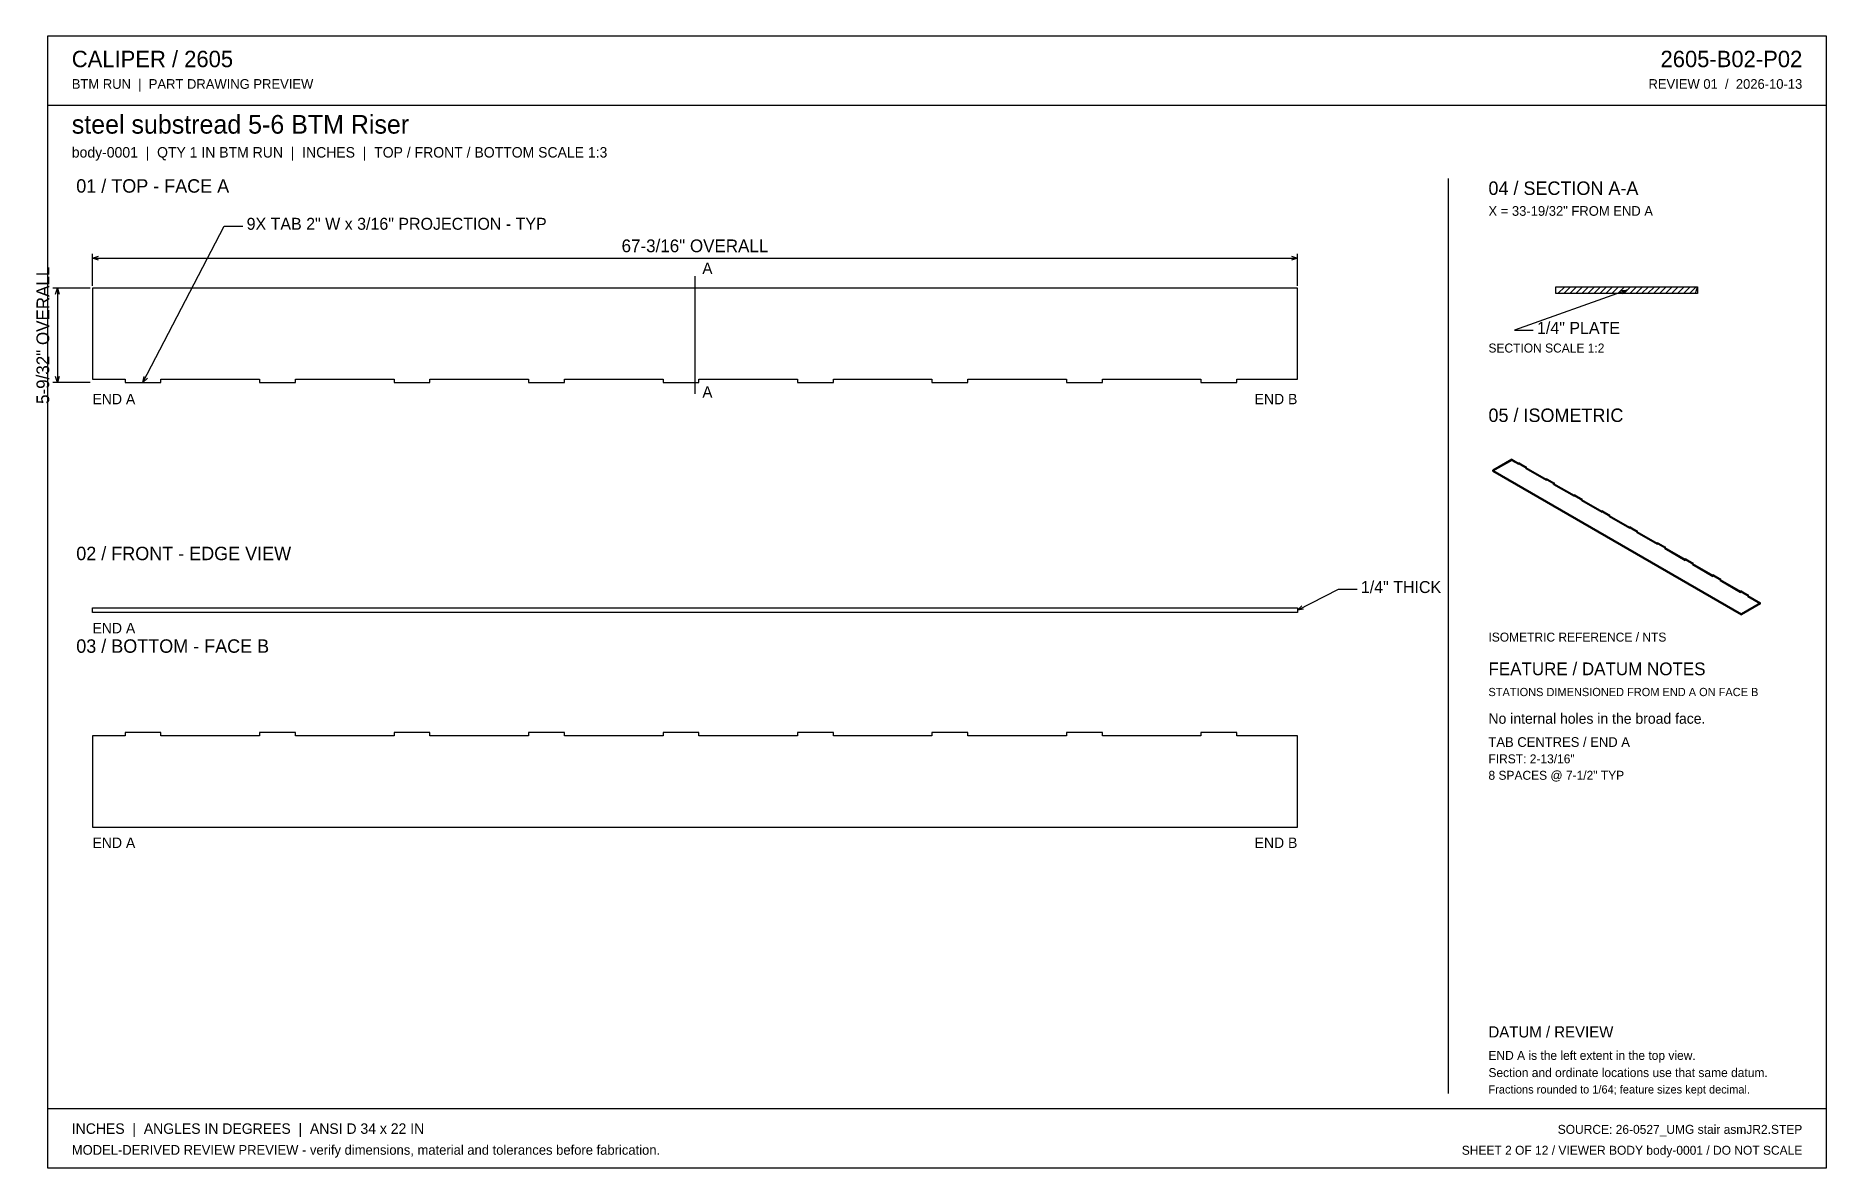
# Model space of a CAD drawing. Header units: inches. Extents: x 0.7 to 100.6, y 1.4 to 64.6.
import ezdxf
from ezdxf.enums import TextEntityAlignment as Align

# ---------------------------------------------------------------- set-up
doc = ezdxf.new("R2010")
doc.units = ezdxf.units.IN
doc.header["$MEASUREMENT"] = 0

msp = doc.modelspace()

# ---------------------------------------------------------------- linework, layer by layer
at = {"layer": 'ANNOTATION'}
for p, q in [((6.719, 45.237), (11.25, 53.972)), ((11.25, 53.972), (12.292, 53.972)), ((3.906, 50.638), (3.906, 52.43)), ((3.906, 52.18), (4.24, 52.284)), ((3.906, 52.18), (71.094, 52.18)), ((4.24, 52.076), (3.906, 52.18)), ((70.76, 52.284), (71.094, 52.18)), ((71.094, 52.18), (70.76, 52.076)), ((71.094, 50.638), (71.094, 52.43)), ((37.5, 51.18), (37.5, 44.612)), ((3.781, 50.513), (1.698, 50.513)), ((1.844, 50.18), (1.948, 50.513)), ((1.948, 50.513), (1.948, 45.237)), ((1.948, 50.513), (2.052, 50.18)), ((89.458, 50.396), (83.208, 48.167)), ((89.109, 50.382), (89.458, 50.396)), ((89.458, 50.396), (89.179, 50.186)), ((83.208, 48.167), (84.25, 48.167)), ((3.781, 45.237), (1.698, 45.237)), ((1.948, 45.237), (1.844, 45.57)), ((2.052, 45.57), (1.948, 45.237)), ((6.719, 45.237), (6.78, 45.58)), ((6.965, 45.485), (6.719, 45.237)), ((71.094, 32.542), (73.385, 33.708)), ((73.385, 33.708), (74.427, 33.708)), ((71.094, 32.542), (71.344, 32.786)), ((71.438, 32.6), (71.094, 32.542))]:
    msp.add_line(p, q, dxfattribs=at)
at = {"layer": 'OUTLINE'}
for p, q in [((1.417, 64.583), (100.583, 64.583)), ((1.417, 1.417), (1.417, 64.583)), ((100.583, 64.583), (100.583, 1.417)), ((1.417, 60.708), (100.583, 60.708)), ((79.5, 56.625), (79.5, 5.583)), ((71.094, 50.513), (3.906, 50.513)), ((3.906, 50.513), (3.906, 45.424)), ((71.094, 45.424), (71.094, 50.513)), ((85.501, 50.583), (93.416, 50.583)), ((85.501, 50.208), (85.501, 50.583)), ((93.416, 50.208), (85.501, 50.208)), ((85.626, 50.208), (86.001, 50.583)), ((85.959, 50.208), (86.334, 50.583)), ((86.292, 50.208), (86.667, 50.583)), ((86.626, 50.208), (87.001, 50.583)), ((86.959, 50.208), (87.334, 50.583)), ((87.292, 50.208), (87.667, 50.583)), ((87.626, 50.208), (88.001, 50.583)), ((87.959, 50.208), (88.334, 50.583)), ((88.292, 50.208), (88.667, 50.583)), ((88.626, 50.208), (89.001, 50.583)), ((88.959, 50.208), (89.334, 50.583)), ((89.292, 50.208), (89.667, 50.583)), ((89.626, 50.208), (90.001, 50.583)), ((89.959, 50.208), (90.334, 50.583)), ((90.292, 50.208), (90.667, 50.583)), ((90.626, 50.208), (91.001, 50.583)), ((90.959, 50.208), (91.334, 50.583)), ((91.292, 50.208), (91.667, 50.583)), ((91.626, 50.208), (92.001, 50.583)), ((91.959, 50.208), (92.334, 50.583)), ((92.292, 50.208), (92.667, 50.583)), ((92.626, 50.208), (93.001, 50.583)), ((92.959, 50.208), (93.334, 50.583)), ((93.292, 50.208), (93.416, 50.583)), ((93.416, 50.583), (93.416, 50.208)), ((3.906, 45.424), (5.719, 45.424)), ((5.719, 45.424), (5.719, 45.237)), ((5.719, 45.237), (7.719, 45.237)), ((7.719, 45.237), (7.719, 45.424)), ((7.719, 45.424), (13.219, 45.424)), ((13.219, 45.424), (13.219, 45.237)), ((13.219, 45.237), (15.219, 45.237)), ((15.219, 45.237), (15.219, 45.424)), ((15.219, 45.424), (20.719, 45.424)), ((20.719, 45.424), (20.719, 45.237)), ((20.719, 45.237), (22.719, 45.237)), ((22.719, 45.237), (22.719, 45.424)), ((22.719, 45.424), (28.219, 45.424)), ((28.219, 45.424), (28.219, 45.237)), ((28.219, 45.237), (30.219, 45.237)), ((30.219, 45.237), (30.219, 45.424)), ((30.219, 45.424), (35.719, 45.424)), ((35.719, 45.424), (35.719, 45.237)), ((35.719, 45.237), (37.719, 45.237)), ((37.719, 45.237), (37.719, 45.424)), ((37.719, 45.424), (43.219, 45.424)), ((43.219, 45.424), (43.219, 45.237)), ((43.219, 45.237), (45.219, 45.237)), ((45.219, 45.237), (45.219, 45.424)), ((45.219, 45.424), (50.719, 45.424)), ((50.719, 45.424), (50.719, 45.237)), ((50.719, 45.237), (52.719, 45.237)), ((52.719, 45.237), (52.719, 45.424)), ((52.719, 45.424), (58.219, 45.424)), ((58.219, 45.424), (58.219, 45.237)), ((58.219, 45.237), (60.219, 45.237)), ((60.219, 45.237), (60.219, 45.424)), ((60.219, 45.424), (65.719, 45.424)), ((65.719, 45.424), (65.719, 45.237)), ((65.719, 45.237), (67.719, 45.237)), ((67.719, 45.237), (67.719, 45.424)), ((67.719, 45.424), (71.094, 45.424)), ((83.05, 40.961), (82, 40.355)), ((83.05, 40.961), (83.424, 40.745)), ((83.05, 40.901), (83.05, 40.961)), ((83.05, 40.901), (82, 40.295)), ((82, 40.295), (82, 40.355)), ((82, 40.355), (95.866, 32.349)), ((82, 40.295), (95.866, 32.289)), ((83.05, 40.901), (83.424, 40.685)), ((83.463, 40.767), (83.424, 40.745)), ((83.424, 40.685), (83.424, 40.745)), ((83.463, 40.708), (83.424, 40.685)), ((83.463, 40.767), (83.876, 40.529)), ((83.463, 40.708), (83.463, 40.767)), ((83.463, 40.708), (83.876, 40.469)), ((83.876, 40.529), (83.837, 40.507)), ((83.837, 40.507), (84.972, 39.851)), ((83.837, 40.447), (83.837, 40.507)), ((83.876, 40.469), (83.837, 40.447)), ((83.837, 40.447), (84.972, 39.792)), ((83.876, 40.469), (83.876, 40.529)), ((85.011, 39.874), (84.972, 39.851)), ((84.972, 39.792), (84.972, 39.851)), ((85.011, 39.814), (84.972, 39.792)), ((85.011, 39.814), (85.011, 39.874)), ((85.011, 39.874), (85.424, 39.635)), ((85.011, 39.814), (85.424, 39.576)), ((85.424, 39.635), (85.385, 39.613)), ((85.385, 39.553), (85.385, 39.613)), ((85.385, 39.613), (86.52, 38.958)), ((85.424, 39.576), (85.385, 39.553)), ((85.385, 39.553), (86.52, 38.898)), ((85.424, 39.576), (85.424, 39.635)), ((86.559, 38.98), (86.52, 38.958)), ((86.52, 38.898), (86.52, 38.958)), ((86.559, 38.92), (86.559, 38.98)), ((86.559, 38.98), (86.972, 38.742)), ((86.559, 38.92), (86.52, 38.898)), ((86.559, 38.92), (86.972, 38.682)), ((86.972, 38.742), (86.933, 38.719)), ((86.933, 38.66), (86.933, 38.719)), ((86.933, 38.719), (88.068, 38.064)), ((86.972, 38.682), (86.933, 38.66)), ((86.933, 38.66), (88.068, 38.004)), ((86.972, 38.682), (86.972, 38.742)), ((88.107, 38.086), (88.068, 38.064)), ((88.068, 38.004), (88.068, 38.064)), ((88.107, 38.027), (88.068, 38.004)), ((88.107, 38.086), (88.519, 37.848)), ((88.107, 38.027), (88.107, 38.086)), ((88.107, 38.027), (88.519, 37.788)), ((88.519, 37.848), (88.481, 37.826)), ((88.481, 37.766), (88.481, 37.826)), ((88.481, 37.826), (89.616, 37.17)), ((88.519, 37.788), (88.481, 37.766)), ((88.481, 37.766), (89.616, 37.111)), ((88.519, 37.788), (88.519, 37.848)), ((89.655, 37.193), (89.616, 37.17)), ((89.616, 37.111), (89.616, 37.17)), ((89.655, 37.133), (89.616, 37.111)), ((89.655, 37.193), (90.067, 36.954)), ((89.655, 37.133), (89.655, 37.193)), ((89.655, 37.133), (90.067, 36.895)), ((90.067, 36.954), (90.029, 36.932)), ((90.067, 36.895), (90.067, 36.954)), ((90.029, 36.872), (90.029, 36.932)), ((90.029, 36.932), (91.164, 36.277)), ((90.067, 36.895), (90.029, 36.872)), ((90.029, 36.872), (91.164, 36.217)), ((91.202, 36.299), (91.164, 36.277)), ((91.164, 36.217), (91.164, 36.277)), ((91.202, 36.239), (91.164, 36.217)), ((91.202, 36.239), (91.202, 36.299)), ((91.202, 36.299), (91.615, 36.061)), ((91.202, 36.239), (91.615, 36.001)), ((91.615, 36.061), (91.577, 36.038)), ((91.577, 36.038), (92.712, 35.383)), ((91.577, 35.979), (91.577, 36.038)), ((91.615, 36.001), (91.577, 35.979)), ((91.577, 35.979), (92.712, 35.323)), ((91.615, 36.001), (91.615, 36.061)), ((92.75, 35.405), (92.712, 35.383)), ((92.712, 35.323), (92.712, 35.383)), ((92.75, 35.346), (92.712, 35.323)), ((92.75, 35.405), (93.163, 35.167)), ((92.75, 35.346), (92.75, 35.405)), ((92.75, 35.346), (93.163, 35.107)), ((93.163, 35.167), (93.124, 35.145)), ((93.124, 35.085), (93.124, 35.145)), ((93.124, 35.145), (94.259, 34.489)), ((93.163, 35.107), (93.124, 35.085)), ((93.124, 35.085), (94.259, 34.43)), ((93.163, 35.107), (93.163, 35.167)), ((94.298, 34.512), (94.259, 34.489)), ((94.259, 34.43), (94.259, 34.489)), ((94.298, 34.452), (94.259, 34.43)), ((94.298, 34.452), (94.298, 34.512)), ((94.298, 34.512), (94.711, 34.273)), ((94.298, 34.452), (94.711, 34.214)), ((94.711, 34.273), (94.672, 34.251)), ((94.672, 34.191), (94.672, 34.251)), ((94.672, 34.251), (95.807, 33.596)), ((94.711, 34.214), (94.672, 34.191)), ((94.672, 34.191), (95.807, 33.536)), ((94.711, 34.214), (94.711, 34.273)), ((95.846, 33.618), (95.807, 33.596)), ((95.807, 33.536), (95.807, 33.596)), ((95.846, 33.558), (95.807, 33.536)), ((95.846, 33.618), (96.259, 33.38)), ((95.846, 33.558), (95.846, 33.618)), ((95.846, 33.558), (96.259, 33.32)), ((96.917, 32.955), (95.866, 32.349)), ((96.259, 33.38), (96.22, 33.357)), ((96.22, 33.298), (96.22, 33.357)), ((96.22, 33.357), (96.917, 32.955)), ((96.259, 33.32), (96.22, 33.298)), ((96.22, 33.298), (96.917, 32.895)), ((96.259, 33.32), (96.259, 33.38)), ((96.917, 32.895), (96.917, 32.955)), ((3.906, 32.667), (71.094, 32.667)), ((3.906, 32.417), (3.906, 32.667)), ((71.094, 32.417), (3.906, 32.417)), ((71.094, 32.667), (71.094, 32.417)), ((96.917, 32.895), (95.866, 32.289)), ((95.866, 32.289), (95.866, 32.349)), ((5.719, 25.534), (3.906, 25.534)), ((3.906, 25.534), (3.906, 20.445)), ((7.719, 25.722), (5.719, 25.722)), ((5.719, 25.722), (5.719, 25.534)), ((7.719, 25.534), (7.719, 25.722)), ((13.219, 25.534), (7.719, 25.534)), ((15.219, 25.722), (13.219, 25.722)), ((13.219, 25.722), (13.219, 25.534)), ((15.219, 25.534), (15.219, 25.722)), ((20.719, 25.534), (15.219, 25.534)), ((22.719, 25.722), (20.719, 25.722)), ((20.719, 25.722), (20.719, 25.534)), ((22.719, 25.534), (22.719, 25.722)), ((28.219, 25.534), (22.719, 25.534)), ((30.219, 25.722), (28.219, 25.722)), ((28.219, 25.722), (28.219, 25.534)), ((30.219, 25.534), (30.219, 25.722)), ((35.719, 25.534), (30.219, 25.534)), ((37.719, 25.722), (35.719, 25.722)), ((35.719, 25.722), (35.719, 25.534)), ((37.719, 25.534), (37.719, 25.722)), ((43.219, 25.534), (37.719, 25.534)), ((45.219, 25.722), (43.219, 25.722)), ((43.219, 25.722), (43.219, 25.534)), ((45.219, 25.534), (45.219, 25.722)), ((50.719, 25.534), (45.219, 25.534)), ((52.719, 25.722), (50.719, 25.722)), ((50.719, 25.722), (50.719, 25.534)), ((52.719, 25.534), (52.719, 25.722)), ((58.219, 25.534), (52.719, 25.534)), ((60.219, 25.722), (58.219, 25.722)), ((58.219, 25.722), (58.219, 25.534)), ((60.219, 25.534), (60.219, 25.722)), ((65.719, 25.534), (60.219, 25.534)), ((67.719, 25.722), (65.719, 25.722)), ((65.719, 25.722), (65.719, 25.534)), ((67.719, 25.534), (67.719, 25.722)), ((71.094, 25.534), (67.719, 25.534)), ((71.094, 20.445), (71.094, 25.534)), ((3.906, 20.445), (71.094, 20.445)), ((1.417, 4.75), (100.583, 4.75)), ((100.583, 1.417), (1.417, 1.417))]:
    msp.add_line(p, q, dxfattribs=at)

# ---------------------------------------------------------------- texts
at = {"layer": 'ANNOTATION'}
for s, height, p in [('CALIPER / 2605', 0.91667, (2.75, 62.833)), ('BTM RUN  |  PART DRAWING PREVIEW', 0.54167, (2.75, 61.625)), ('steel substread 5-6 BTM Riser', 1.04167, (2.75, 59.125)), ('body-0001  |  QTY 1 IN BTM RUN  |  INCHES  |  TOP / FRONT / BOTTOM SCALE 1:3', 0.58333, (2.75, 57.792)), ('01 / TOP - FACE A', 0.75, (3, 55.833)), ('04 / SECTION A-A', 0.75, (81.75, 55.708)), ('X = 33-19/32" FROM END A', 0.54167, (81.75, 54.542)), ('9X TAB 2" W x 3/16" PROJECTION - TYP', 0.66667, (12.5, 53.763)), ('A', 0.625, (37.917, 51.305)), ('1/4" PLATE', 0.6667, (84.458, 47.958)), ('SECTION SCALE 1:2', 0.5, (81.75, 46.917)), ('A', 0.625, (37.917, 44.403)), ('END A', 0.5833, (3.906, 44.028)), ('05 / ISOMETRIC', 0.75, (81.75, 43.042)), ('02 / FRONT - EDGE VIEW', 0.75, (3, 35.333)), ('1/4" THICK', 0.6667, (74.635, 33.5)), ('03 / BOTTOM - FACE B', 0.75, (3, 30.167)), ('END A', 0.5833, (3.906, 31.25)), ('ISOMETRIC REFERENCE / NTS', 0.5, (81.75, 30.792)), ('FEATURE / DATUM NOTES', 0.70833, (81.75, 28.917)), ('STATIONS DIMENSIONED FROM END A ON FACE B', 0.45833, (81.75, 27.75)), ('No internal holes in the broad face.', 0.58333, (81.75, 26.208)), ('TAB CENTRES / END A', 0.54167, (81.75, 24.917)), ('FIRST: 2-13/16"', 0.5, (81.75, 24)), ('8 SPACES @ 7-1/2" TYP', 0.5, (81.75, 23.083)), ('END A', 0.5833, (3.906, 19.278)), ('DATUM / REVIEW', 0.625, (81.75, 8.708)), ('Section and ordinate locations use that same datum.', 0.5, (81.75, 6.5)), ('END A is the left extent in the top view.', 0.5, (81.75, 7.458)), ('Fractions rounded to 1/64; feature sizes kept decimal.', 0.45833, (81.75, 5.583)), ('INCHES  |  ANGLES IN DEGREES  |  ANSI D 34 x 22 IN', 0.58333, (2.75, 3.333)), ('MODEL-DERIVED REVIEW PREVIEW - verify dimensions, material and tolerances before fabrication.', 0.54167, (2.75, 2.167))]:
    msp.add_text(s, height=height, dxfattribs=at).set_placement(p)
for s, height, p in [('2605-B02-P02', 0.91667, (99.25, 62.833)), ('REVIEW 01  /  2026-10-13', 0.54167, (99.25, 61.625)), ('END B', 0.5833, (71.094, 44.028)), ('END B', 0.5833, (71.094, 19.278)), ('SOURCE: 26-0527_UMG stair asmJR2.STEP', 0.5, (99.25, 3.333)), ('SHEET 2 OF 12 / VIEWER BODY body-0001 / DO NOT SCALE', 0.5, (99.25, 2.167))]:
    msp.add_text(s, height=height, dxfattribs=at).set_placement(p, align=Align.RIGHT)
msp.add_text('67-3/16" OVERALL', height=0.70833, dxfattribs=at).set_placement((37.5, 52.513), align=Align.CENTER)
msp.add_text('5-9/32" OVERALL', height=0.70833, rotation=90, dxfattribs=at).set_placement((1.49, 47.875), align=Align.CENTER)

doc.saveas('drawing.dxf')
